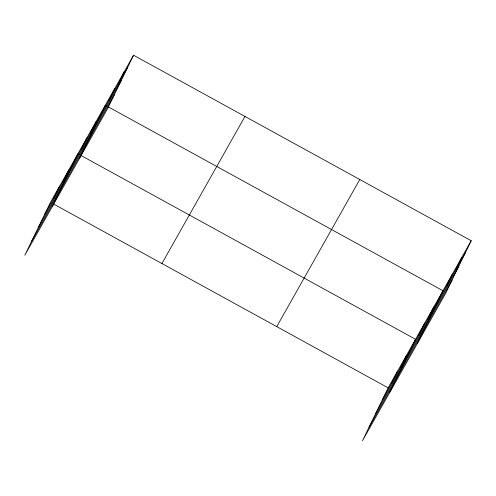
<?xml version="1.0" encoding="UTF-8"?>
<svg xmlns="http://www.w3.org/2000/svg" width="496" height="496" viewBox="0 0 496 496"><rect width="100%" height="100%" fill="white"/><g stroke="black" fill="none" stroke-linecap="round" stroke-linejoin="round"><path stroke-width="0.74" d="M53.828 198.109L59.638 186.143M62.967 181.927L68.777 169.961M52.204 206.714L77.909 153.779L79.261 154.523M81.239 149.563L87.048 137.597M90.371 133.381L96.181 121.415M79.614 158.174L105.319 105.239L106.665 105.977M108.922 100.533L114.731 88.567M118.333 83.861L124.143 71.895M133.554 55.223L107.849 108.159L24.8 255.26L50.505 202.325L133.554 55.223L471.2 240.74L445.495 293.675L362.446 440.777L388.151 387.841L471.2 240.74M391.474 383.625L397.29 371.659M400.613 367.443L406.422 355.477M389.856 392.237L415.555 339.301L81.288 155.632M418.884 335.085L424.694 323.119M428.017 318.903L433.826 306.937M417.26 343.691L442.965 290.755L108.016 106.721M446.567 286.049L452.377 274.083M455.979 269.378L461.788 257.412M44.696 214.291L127.745 67.189M38.13 227.807L121.179 80.705M31.366 241.738L114.415 94.637M161.925 263.543L244.974 116.442M276.731 326.622L359.774 179.521M382.342 399.807L465.391 252.706M375.776 413.329L458.825 266.228M369.012 427.261L452.061 280.153M53.208 203.806L388.151 387.841"/></g></svg>
